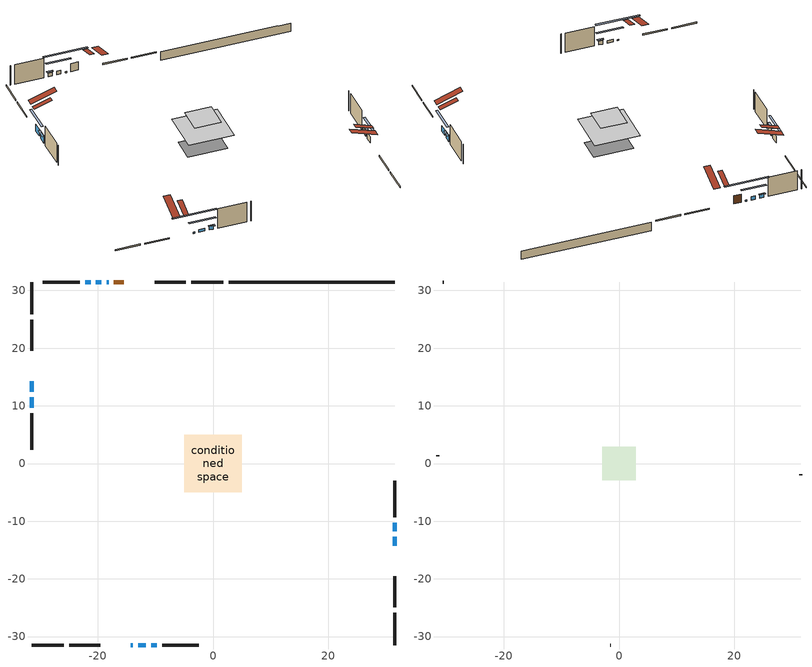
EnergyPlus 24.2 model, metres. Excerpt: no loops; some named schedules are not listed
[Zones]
conditioned space
 floor adiabatic (AdiabaticFloorConstruction): -5.01,-5.01 -5.01,5.01 5.01,5.01 5.01,-5.01 z3.12
 floor foundation (Slab1 construction): -4.39,-2.79 -4.39,2.79 4.39,2.79 4.39,-2.79 z-1.45
 wall outside (RimJoist1 construction): 1.78,31.46 -3.8,31.46 / -31.46,-31.46 -25.88,-31.46 / -31.46,31.46 -31.46,25.88 / 31.46,-31.46 31.46,-25.88 z0.68:0.98
 wall outside (RimJoist2 construction): -4.73,31.46 -10.12,31.46 / -24.95,-31.46 -19.56,-31.46 / -31.46,24.95 -31.46,19.56 / 31.46,-24.95 31.46,-19.56 z0.68:0.98
 wall outside (AdiabaticWallConstruction 1): -15.46,31.46 -17.16,31.46 z0.68:2.71
 wall outside (AdiabaticWallConstruction): 31.46,-14.23 31.46,-12.7 / 31.46,-11.78 31.46,-10.25 z0.68:2.1; -18.09,31.46 -18.42,31.46 / -14.23,-31.46 -13.9,-31.46 z0.68:0.99; -19.35,31.46 -20.3,31.46 / -21.23,31.46 -22.18,31.46 / -10.7,-31.46 -9.74,-31.46 z0.68:1.57; -12.97,-31.46 -11.62,-31.46 z0.68:1.31; -31.46,14.23 -31.46,12.4 / -31.46,11.47 -31.46,9.65 z0.68:2.39
 wall outside (Wall1 construction): -23.11,31.46 -29.48,31.46 / -8.82,-31.46 -2.44,-31.46 / -31.46,8.72 -31.46,2.34 / 31.46,-9.33 31.46,-2.95 z0.68:5.56
 wall foundation (FoundationWall1 construction): 2.71,31.46,-1.45 2.71,31.46,0.68 28.59,31.46,0.68 28.59,31.46,0.61 31.46,31.46,0.61 31.46,31.46,-1.45
 window (WindowConstruction): 31.46,-14.23 31.46,-12.71 z0.68:2.1
 window (WindowConstruction 8): -18.09,31.46 -18.42,31.46 z0.68:0.98
 window (WindowConstruction 9): -14.23,-31.46 -13.9,-31.46 z0.68:0.98
 window (WindowConstruction 1): -19.35,31.46 -20.3,31.46 z0.68:1.57
 window (WindowConstruction 2): -12.97,-31.46 -11.62,-31.46 z0.68:1.31
 window (WindowConstruction 3): -31.46,14.23 -31.46,12.4 z0.68:2.39
 window (WindowConstruction 4): 31.46,-11.78 31.46,-10.26 z0.68:2.1
 window (WindowConstruction 5): -21.23,31.46 -22.18,31.46 z0.68:1.57
 window (WindowConstruction 6): -10.7,-31.46 -9.74,-31.46 z0.68:1.57
 window (WindowConstruction 7): -31.46,11.47 -31.46,9.65 z0.68:2.39
 door (Door): -15.46,31.46 -17.16,31.46 z0.68:2.71
 ceiling adiabatic (AdiabaticFloorConstruction): 5.01,-5.01 5.01,5.01 -5.01,5.01 -5.01,-5.01 z3.12
 roof outside (Roof2 construction): -14.53,31.46,5.56 -14.53,27.5,6.88 -13.48,27.5,6.88 -13.48,31.46,5.56; -15.16,-31.46,5.56 -15.16,-27.5,6.88 -16.2,-27.5,6.88 -16.2,-31.46,5.56; -31.46,15.16,5.56 -27.5,15.16,6.88 -27.5,16.2,6.88 -31.46,16.2,5.56; 31.46,-15.16,5.56 27.5,-15.16,6.88 27.5,-16.2,6.88 31.46,-16.2,5.56
attic - vented
 floor to conditioned space (Floor1 construction Reversed): -2.93,-2.93 -2.93,2.93 2.93,2.93 2.93,-2.93 z5.56
 wall outside (Wall4 construction): -30.41,31.46 -30.53,31.46 / -1.51,-31.46 -1.39,-31.46 / -31.46,1.41 -31.46,1.29 / 31.46,-2.02 31.46,-1.9 z0.68:5.56
 roof outside (Roof1 construction): -12.55,31.46,5.56 -12.55,25.75,7.46 -11.05,25.75,7.46 -11.05,31.46,5.56; -17.13,-31.46,5.56 -17.13,-25.75,7.46 -18.63,-25.75,7.46 -18.63,-31.46,5.56; -31.46,17.13,5.56 -25.75,17.13,7.46 -25.75,18.63,7.46 -31.46,18.63,5.56; 31.46,-17.13,5.56 25.75,-17.13,7.46 25.75,-18.63,7.46 31.46,-18.63,5.56
shading: 31.46,-10.38 31.46,-16.55 31.88,-16.55 31.88,-10.38 z4.43; -23.19,31.46 -13.32,31.46 -13.32,31.88 -23.19,31.88 z5.75; -9.13,-31.46 -19,-31.46 -19,-31.88 -9.13,-31.88 z5.75; -22.63,31.46 -17.02,31.46 -17.02,31.88 -22.63,31.88 z3.9; -9.3,-31.46 -15.3,-31.46 -15.3,-31.88 -9.3,-31.88 z3.64; -31.46,10.07 -31.46,16.55 -31.88,16.55 -31.88,10.07 z4.72; 31.46,-10.05 31.46,-11.98 31.88,-11.98 31.88,-10.05 z2.3; -22.38,31.46 -21.03,31.46 -21.03,31.88 -22.38,31.88 z1.77; -9.54,-31.46 -10.9,-31.46 -10.9,-31.88 -9.54,-31.88 z1.77; -31.46,9.44 -31.46,11.67 -31.88,11.67 -31.88,9.44 z2.59
[Building]
Building 1: Terrain=Suburbs
[Site:Location]
Winnipeg Intl AP_MB: Latitude {deg}=49.91; Longitude {deg}=-97.24; Time Zone {hr}=-6; Elevation {m}=239; Keep Site Location Information=Yes
[Site:GroundTemperature:Shallow]
-2.46526, -5.11642, -5.32873, -4.07063, 0.979979, 6.00706, 10.3653, 13.1261, 13.3606, 11.1152, 6.8681, 1.99523
[Site:WaterMainsTemperature]
Calculation Method=Schedule; Temperature Schedule=mains temperature schedule
[Material] Roughness=Rough; Thermal Absorptance=0.9
Name | Thickness {m} | Conductivity {W/m-K} | Density {kg/m3} | Specific Heat {J/kg-K} | Solar Absorptance | Visible Absorptance
asphalt or fiberglass shingles | 0.00635 | 0.162714 | 1121.4 | 1465.45 | 0.84 | 0.84
ceiling loosefill ins | 0.254 | 0.0480833 | 16.02 | 1046.75 | 0.7 | 0.7
ceiling stud and cavity | 0.1397 | 0.140918 | 65.682 | 1177.47 | 0.7 | 0.7
concrete 4.0 in. | 0.1016 | 1.803125 | 2242.8 | 837.4 | 0.7 | 0.7
concrete 8.0 in. | 0.2032 | 1.803125 | 2242.8 | 837.4 | 0.7 | 0.7
door material | 0.04445 | 0.188738 | 512.64 | 1214.23 | 0.7 | 0.7
exterior vertical ins | 0.0454343 | 0.029427 | 32.04 | 1214.23 | 0.7 | 0.7
floor covering | 0.0127 | 0.0433444 | 54.468 | 1339.84 | 0.6 | 0.6
floor rigid ins; wall rigid ins | 0.512978 | 0.029427 | 32.04 | 1214.23 | 0.7 | 0.7
floor stud and cavity | 0.1397 | 1.75129 | 37.0049 | 1207.88 | 0.7 | 0.7
furniture material conditioned space 1 | 0.1524 | 0.115458 | 640.8 | 1214.23 | 0.6 | 0.6
gypsum board | 0.0127 | 0.160291 | 801 | 837.4 | 0.6 | 0.6
gypsum board 1 | 0.0127 | 0.160291 | 801 | 837.4 | 0.7 | 0.7
osb sheathing 0.5 in. | 0.0127 | 0.115458 | 512.64 | 1214.23 | 0.7 | 0.7
osb sheathing 0.75 in. | 0.01905 | 0.115458 | 512.64 | 1214.23 | 0.7 | 0.7
osb sheathing 2.0 in. | 0.0508 | 0.115458 | 512.64 | 1214.23 | 0.7 | 0.7
rim joist stud and cavity | 0.0508 | 0.0451784 | 125.044 | 1163.47 | 0.6 | 0.6
rim joist stud and cavity 1 | 0.0508 | 0.029095 | 125.044 | 1163.47 | 0.6 | 0.6
roof rigid ins | 0.103632 | 0.029427 | 32.04 | 1214.23 | 0.7 | 0.7
roof stud and cavity | 0.2032 | 0.160549 | 78.34581 | 1123.46 | 0.7 | 0.7
wall stud and cavity | 0.1397 | 0.370754 | 139.0536 | 1170.24 | 0.7 | 0.7
wall stud and cavity 1 | 0.0889 | 6.1454 | 50.32683 | 1063.81 | 0.6 | 0.6
wall stud and cavity 2 | 0.0889 | 0.380278 | 52.3479 | 1209.89 | 0.7 | 0.7
wall stud and cavity 3 | 0.0889 | 0.391764 | 83.0341 | 1211.67 | 0.7 | 0.7
wood siding | 0.0254 | 0.102417 | 544.68 | 1172.36 | 0.4 | 0.4
wood siding 1 | 0.00254 | 0.102417 | 544.68 | 1172.36 | 0.4 | 0.4
wood siding 2; wood siding 3; wood siding 4 | 0.0254 | 0.102417 | 544.68 | 1172.36 | 0.7 | 0.7
[WindowMaterial:SimpleGlazingSystem]
Name | U-Factor {W/m2-K} | Solar Heat Gain Coefficient
WindowMaterial | 2.78563 | 0.68
WindowMaterial 1 | 2.76916 | 0.64
WindowMaterial 2 | 4.36695 | 0.64
WindowMaterial 3 | 3.29721 | 0.69
WindowMaterial 4 | 3.17343 | 0.68
WindowMaterial 5 | 3.128578 | 0.64
WindowMaterial 6 | 4.28235 | 0.68
WindowMaterial 7 | 2.909975 | 0.43
[Construction]
AdiabaticFloorConstruction: floor stud and cavity, floor rigid ins, osb sheathing 0.75 in., floor covering
AdiabaticWallConstruction: wood siding 3, wall rigid ins, wall stud and cavity 2, gypsum board
AdiabaticWallConstruction 1: wood siding 4, wall rigid ins, wall stud and cavity 2, gypsum board
Door: door material
Floor1 construction Reversed: gypsum board, ceiling stud and cavity, ceiling loosefill ins
FoundationWall1 construction: concrete 8.0 in., gypsum board 1
furniture construction conditioned space 1: furniture material conditioned space 1
PartitionWallConstruction: gypsum board, wall stud and cavity 3, gypsum board
RimJoist1 construction: wood siding 2, osb sheathing 2.0 in., rim joist stud and cavity
RimJoist2 construction: wood siding 2, osb sheathing 2.0 in., rim joist stud and cavity 1
Roof1 construction: asphalt or fiberglass shingles
Roof2 construction: asphalt or fiberglass shingles, roof rigid ins, osb sheathing 0.75 in., roof stud and cavity, gypsum board
Slab1 construction: concrete 4.0 in.
Wall1 construction: wood siding, osb sheathing 0.5 in., wall stud and cavity, gypsum board
Wall4 construction: wood siding 1, wall stud and cavity 1
WindowConstruction: WindowMaterial
WindowConstruction 1: WindowMaterial 1
WindowConstruction 2: WindowMaterial 2
WindowConstruction 3; WindowConstruction 7: WindowMaterial 3
WindowConstruction 4: WindowMaterial 4
WindowConstruction 5: WindowMaterial 5
WindowConstruction 6: WindowMaterial 6
WindowConstruction 8; WindowConstruction 9: WindowMaterial 7
[Zone] Multiplier=1; Part of Total Floor Area=Yes
Name | Volume {m3}
attic - vented | 10.6198
conditioned space | 374.3
[Space]
Name | Zone | Volume {m3}
attic - vented 1 | attic - vented | 10.6198
conditioned space 1 | conditioned space | 374.3
[ZoneInfiltration:EffectiveLeakageArea]
infil attic - vented 1: Zone or Space=attic - vented 1; Schedule=Always On Discrete; Effective Air Leakage Area {cm2}=1145.67; Stack Coefficient=0.000471483; Wind Coefficient=1.46708e-05
[ZoneMixing]
whole house fan mix: Zone or Space=attic - vented; Schedule=Always On Continuous; Design Flow Rate Calculation Method=Flow/Zone; Design Flow Rate {m3/s}=0; Source Zone or Space=conditioned space
[SurfaceProperty:ExposedFoundationPerimeter]
Slab1: Exposed Perimeter Calculation Method=TotalExposedPerimeter; Total Exposed Perimeter {m}=28.754
[InternalMass] Zone or ZoneList=conditioned space; Space or SpaceList=conditioned space 1
Name | Construction | Surface Area {m2}
furniture mass conditioned space 1 | furniture construction conditioned space 1 | 59.884
partition wall mass | PartitionWallConstruction | 149.71
[Lights]
interior lighting: Zone or ZoneList or Space or SpaceList=conditioned space 1; Schedule=interior lighting schedule; Design Level Calculation Method=LightingLevel; Lighting Level {W}=343.2; Return Air Fraction=0; Fraction Radiant=0.6; Fraction Visible=0.2; Fraction Replaceable=1
[People]
occupants: Zone or ZoneList or Space or SpaceList=conditioned space 1; Number of People Schedule=occupants schedule; Number of People Calculation Method=People; Number of People=3; Fraction Radiant=0.314171; Sensible Heat Fraction=0.56303; Activity Level Schedule=occupants activity schedule; Carbon Dioxide Generation Rate {m3/s-W}=0; Enable ASHRAE 55 Comfort Warnings=No; Mean Radiant Temperature Calculation Type=EnclosureAveraged
[ElectricEquipment] Zone or ZoneList or Space or SpaceList=conditioned space 1; Design Level Calculation Method=EquipmentLevel
Name | Schedule | Design Level {W} | Fraction Latent | Fraction Radiant | Fraction Lost
clothes dryer | clothes dryer schedule | 140.772 | 0.015 | 0.081 | 0.85
clothes washer | clothes washer schedule | 32.1985 | 0.03 | 0.162 | 0.7
cooking range | cooking range schedule | 215.147 | 0.08 | 0.432 | 0.2
dishwasher | dishwasher schedule | 66.8632 | 0.3 | 0.18 | 0.4
fridge | fridge schedule | 72.9452 | 0 | 0.6 | 0
mech vent house fan | mech vent house fan schedule | 10 | 0 | 0 | 1
mech vent house fan cfis | mech vent house fan cfis schedule | 0 | 0 | 0 | 0
misc plug loads | misc plug loads schedule | 494.7 | 0.045 | 0.513 | 0.1
whole house fan | Always On Discrete | 0 | 0 | 0 | 1
[OtherEquipment] Zone or ZoneList or Space or SpaceList=conditioned space 1; Design Level Calculation Method=EquipmentLevel
Name | Fuel Type | Schedule | Design Level {W} | Fraction Latent | Fraction Radiant | Fraction Lost
clothes dryer 1 | Electricity | clothes dryer schedule | 0 | 0.015 | 0.081 | 0.85
cooking range 1 | Electricity | cooking range schedule | 0 | 0.08 | 0.432 | 0.2
general water use latent | None | general water use schedule | 62.594 | 1 | 0 | 0
general water use sensible | None | general water use schedule | -61.6891 | 0 | 0.6 | 0
mech vent house fan latent load | None | Always On Discrete | 0 | 1 | 0 | 0
mech vent house fan sensible load | None | Always On Discrete | 0 | 0 | 0 | 0
water heater energy adjustment1 | NaturalGas | Always On Discrete | 0.01 | 0 | 0 | 1
[ZoneInfiltration:DesignFlowRate] Zone or ZoneList or Space or SpaceList=conditioned space 1; Schedule=Always On Discrete; Design Flow Rate Calculation Method=Flow/Zone; Design Flow Rate {m3/s}=0
infil flow; natural vent flow; whole house fan flow
[AvailabilityManager:Scheduled]
furnace airloop Availability Manager: Schedule=Always On Discrete
[Foundation:Kiva]
Foundation Kiva 1: Initial Indoor Air Temperature {C}=21; Wall Height Above Grade {m}=0.680009; Wall Depth Below Slab {m}=0.2032; Custom Block Material Name 1=exterior vertical ins; Custom Block Depth 1 {m}=2.13; Custom Block X Position 1 {m}=0.2159; Custom Block Z Position 1 {m}=0
[Foundation:Kiva:Settings]
Soil Conductivity {W/m-K}=0.849921; Soil Density {kg/m3}=1842.3; Soil Specific Heat {J/kg-K}=418.7; Ground Solar Absorptivity=0.9; Ground Thermal Absorptivity=0.9; Ground Surface Roughness {m}=0.03; Far-Field Width {m}=40; Deep-Ground Boundary Condition=ZeroFlux; Deep-Ground Depth {m}=40; Minimum Cell Dimension {m}=0.2; Maximum Cell Growth Coefficient=3; Simulation Timestep=Timestep
[Exterior:Lights]
exterior lighting: Schedule=exterior lighting schedule; Design Level {W}=75.6
[EnergyManagementSystem:GlobalVariable]
furnace_airloop_Fan_RTF
infil_program_Qfan
infil_program_Qinf
natural_vent_program_Qnv
natural_vent_program_Qwhf
[EnergyManagementSystem:Sensor]
Name | Output:Variable or Output:Meter Index Key | Output:Variable or Output:Meter
airflow_gain | infil flow | Infiltration Sensible Heat Gain Energy
airflow_gain_1 | natural vent flow | Infiltration Sensible Heat Gain Energy
airflow_gain_2 | whole house fan flow | Infiltration Sensible Heat Gain Energy
airflow_loss | infil flow | Infiltration Sensible Heat Loss Energy
airflow_loss_1 | natural vent flow | Infiltration Sensible Heat Loss Energy
airflow_loss_2 | whole house fan flow | Infiltration Sensible Heat Loss Energy
clg_load_cond |  | Cooling:EnergyTransfer:Zone:CONDITIONED SPACE
clg_sp_s; clg_sp_s_1 | cooling setpoint | Schedule Value
clothes_dryer_exhaust_0_sch_s | clothes dryer exhaust 0 schedule | Schedule Value
cool_season | cooling season schedule | Schedule Value
htg_load_cond |  | Heating:EnergyTransfer:Zone:CONDITIONED SPACE
htg_sp_s; htg_sp_s_1 | heating setpoint | Schedule Value
ig_ee_conv | clothes dryer | Electric Equipment Convective Heating Energy
ig_ee_conv_2 | cooking range | Electric Equipment Convective Heating Energy
ig_ee_conv_4 | fridge | Electric Equipment Convective Heating Energy
ig_ee_conv_5 | misc plug loads | Electric Equipment Convective Heating Energy
ig_ee_conv_6 | whole house fan | Electric Equipment Convective Heating Energy
ig_ee_rad | clothes dryer | Electric Equipment Radiant Heating Energy
ig_ee_rad_2 | cooking range | Electric Equipment Radiant Heating Energy
ig_ee_rad_4 | fridge | Electric Equipment Radiant Heating Energy
ig_ee_rad_5 | misc plug loads | Electric Equipment Radiant Heating Energy
ig_ee_rad_6 | whole house fan | Electric Equipment Radiant Heating Energy
ig_lgt_conv | interior lighting | Lights Convective Heating Energy
ig_lgt_rad | interior lighting | Lights Radiant Heating Energy
ig_lgt_vis | interior lighting | Lights Visible Radiation Heating Energy
ig_oe_conv | clothes dryer 1 | Other Equipment Convective Heating Energy
ig_oe_conv_1 | cooking range 1 | Other Equipment Convective Heating Energy
ig_oe_conv_2 | general water use latent | Other Equipment Convective Heating Energy
ig_oe_conv_3 | general water use sensible | Other Equipment Convective Heating Energy
ig_oe_conv_4 | water heater energy adjustment1 | Other Equipment Convective Heating Energy
ig_oe_rad | clothes dryer 1 | Other Equipment Radiant Heating Energy
ig_oe_rad_1 | cooking range 1 | Other Equipment Radiant Heating Energy
ig_oe_rad_2 | general water use latent | Other Equipment Radiant Heating Energy
ig_oe_rad_3 | general water use sensible | Other Equipment Radiant Heating Energy
ig_oe_rad_4 | water heater energy adjustment1 | Other Equipment Radiant Heating Energy
ig_ppl_conv | occupants | People Convective Heating Energy
ig_ppl_rad | occupants | People Radiant Heating Energy
im_conv | furniture mass conditioned space 1 | Surface Inside Face Convection Heat Gain Energy
im_conv_1 | partition wall mass | Surface Inside Face Convection Heat Gain Energy
im_ig | furniture mass conditioned space 1 | Surface Inside Face Internal Gains Radiation Heat Gain Energy
im_ig_1 | partition wall mass | Surface Inside Face Internal Gains Radiation Heat Gain Energy
im_lgt | furniture mass conditioned space 1 | Surface Inside Face Lights Radiation Heat Gain Energy
im_lgt_1 | partition wall mass | Surface Inside Face Lights Radiation Heat Gain Energy
im_sol | furniture mass conditioned space 1 | Surface Inside Face Solar Radiation Heat Gain Energy
im_sol_1 | partition wall mass | Surface Inside Face Solar Radiation Heat Gain Energy
im_surf | furniture mass conditioned space 1 | Surface Inside Face Net Surface Thermal Radiation Heat Gain Energy
im_surf_1 | partition wall mass | Surface Inside Face Net Surface Thermal Radiation Heat Gain Energy
mv_conv | mech vent house fan | Electric Equipment Convective Heating Energy
mv_conv_1 | mech vent house fan cfis | Electric Equipment Convective Heating Energy
mv_conv_2 | mech vent house fan latent load | Other Equipment Convective Heating Energy
mv_conv_3 | mech vent house fan sensible load | Other Equipment Convective Heating Energy
mv_rad | mech vent house fan | Electric Equipment Radiant Heating Energy
mv_rad_1 | mech vent house fan cfis | Electric Equipment Radiant Heating Energy
mv_rad_2 | mech vent house fan latent load | Other Equipment Radiant Heating Energy
mv_rad_3 | mech vent house fan sensible load | Other Equipment Radiant Heating Energy
natural_vent_s | natural vent schedule | Schedule Value
out_pb_s |  | Site Outdoor Air Barometric Pressure
out_wt_s |  | Site Outdoor Air Humidity Ratio
site_vw_s |  | Site Wind Speed
ss_back_out | Window1 | Surface Window Shortwave from Zone Back Out Window Heat Transfer Rate
ss_back_out_1 | Window10 | Surface Window Shortwave from Zone Back Out Window Heat Transfer Rate
ss_back_out_2 | Window11 | Surface Window Shortwave from Zone Back Out Window Heat Transfer Rate
ss_back_out_3 | Window2 | Surface Window Shortwave from Zone Back Out Window Heat Transfer Rate
ss_back_out_4 | Window3 | Surface Window Shortwave from Zone Back Out Window Heat Transfer Rate
ss_back_out_5 | Window5 | Surface Window Shortwave from Zone Back Out Window Heat Transfer Rate
ss_back_out_6 | Window6 | Surface Window Shortwave from Zone Back Out Window Heat Transfer Rate
ss_back_out_7 | Window7 | Surface Window Shortwave from Zone Back Out Window Heat Transfer Rate
ss_back_out_8 | Window8 | Surface Window Shortwave from Zone Back Out Window Heat Transfer Rate
ss_back_out_9 | Window9 | Surface Window Shortwave from Zone Back Out Window Heat Transfer Rate
ss_conv | Door1 | Surface Inside Face Convection Heat Gain Energy
ss_conv_1 | Window1 | Surface Inside Face Convection Heat Gain Energy
ss_conv_10 | Window9 | Surface Inside Face Convection Heat Gain Energy
ss_conv_2 | Window10 | Surface Inside Face Convection Heat Gain Energy
ss_conv_3 | Window11 | Surface Inside Face Convection Heat Gain Energy
ss_conv_4 | Window2 | Surface Inside Face Convection Heat Gain Energy
ss_conv_5 | Window3 | Surface Inside Face Convection Heat Gain Energy
ss_conv_6 | Window5 | Surface Inside Face Convection Heat Gain Energy
ss_conv_7 | Window6 | Surface Inside Face Convection Heat Gain Energy
ss_conv_8 | Window7 | Surface Inside Face Convection Heat Gain Energy
ss_conv_9 | Window8 | Surface Inside Face Convection Heat Gain Energy
ss_ig | Door1 | Surface Inside Face Internal Gains Radiation Heat Gain Energy
ss_ig_1 | Window1 | Surface Inside Face Internal Gains Radiation Heat Gain Energy
ss_ig_10 | Window9 | Surface Inside Face Internal Gains Radiation Heat Gain Energy
ss_ig_2 | Window10 | Surface Inside Face Internal Gains Radiation Heat Gain Energy
ss_ig_3 | Window11 | Surface Inside Face Internal Gains Radiation Heat Gain Energy
ss_ig_4 | Window2 | Surface Inside Face Internal Gains Radiation Heat Gain Energy
ss_ig_5 | Window3 | Surface Inside Face Internal Gains Radiation Heat Gain Energy
ss_ig_6 | Window5 | Surface Inside Face Internal Gains Radiation Heat Gain Energy
ss_ig_7 | Window6 | Surface Inside Face Internal Gains Radiation Heat Gain Energy
ss_ig_8 | Window7 | Surface Inside Face Internal Gains Radiation Heat Gain Energy
ss_ig_9 | Window8 | Surface Inside Face Internal Gains Radiation Heat Gain Energy
ss_lgt | Door1 | Surface Inside Face Lights Radiation Heat Gain Energy
ss_sol | Door1 | Surface Inside Face Solar Radiation Heat Gain Energy
ss_surf | Door1 | Surface Inside Face Net Surface Thermal Radiation Heat Gain Energy
ss_surf_1 | Window1 | Surface Inside Face Net Surface Thermal Radiation Heat Gain Energy
ss_surf_10 | Window9 | Surface Inside Face Net Surface Thermal Radiation Heat Gain Energy
ss_surf_2 | Window10 | Surface Inside Face Net Surface Thermal Radiation Heat Gain Energy
ss_surf_3 | Window11 | Surface Inside Face Net Surface Thermal Radiation Heat Gain Energy
ss_surf_4 | Window2 | Surface Inside Face Net Surface Thermal Radiation Heat Gain Energy
ss_surf_5 | Window3 | Surface Inside Face Net Surface Thermal Radiation Heat Gain Energy
ss_surf_6 | Window5 | Surface Inside Face Net Surface Thermal Radiation Heat Gain Energy
ss_surf_7 | Window6 | Surface Inside Face Net Surface Thermal Radiation Heat Gain Energy
ss_surf_8 | Window7 | Surface Inside Face Net Surface Thermal Radiation Heat Gain Energy
ss_surf_9 | Window8 | Surface Inside Face Net Surface Thermal Radiation Heat Gain Energy
ss_trans_in | Window1 | Surface Window Transmitted Solar Radiation Rate
ss_trans_in_1 | Window10 | Surface Window Transmitted Solar Radiation Rate
ss_trans_in_2 | Window11 | Surface Window Transmitted Solar Radiation Rate
ss_trans_in_3 | Window2 | Surface Window Transmitted Solar Radiation Rate
ss_trans_in_4 | Window3 | Surface Window Transmitted Solar Radiation Rate
ss_trans_in_5 | Window5 | Surface Window Transmitted Solar Radiation Rate
ss_trans_in_6 | Window6 | Surface Window Transmitted Solar Radiation Rate
ss_trans_in_7 | Window7 | Surface Window Transmitted Solar Radiation Rate
ss_trans_in_8 | Window8 | Surface Window Transmitted Solar Radiation Rate
ss_trans_in_9 | Window9 | Surface Window Transmitted Solar Radiation Rate
ss_trans_out | Window1 | Surface Inside Face Initial Transmitted Diffuse Transmitted Out Window Solar Radiation Rate
ss_trans_out_1 | Window10 | Surface Inside Face Initial Transmitted Diffuse Transmitted Out Window Solar Radiation Rate
ss_trans_out_2 | Window11 | Surface Inside Face Initial Transmitted Diffuse Transmitted Out Window Solar Radiation Rate
ss_trans_out_3 | Window2 | Surface Inside Face Initial Transmitted Diffuse Transmitted Out Window Solar Radiation Rate
ss_trans_out_4 | Window3 | Surface Inside Face Initial Transmitted Diffuse Transmitted Out Window Solar Radiation Rate
ss_trans_out_5 | Window5 | Surface Inside Face Initial Transmitted Diffuse Transmitted Out Window Solar Radiation Rate
ss_trans_out_6 | Window6 | Surface Inside Face Initial Transmitted Diffuse Transmitted Out Window Solar Radiation Rate
ss_trans_out_7 | Window7 | Surface Inside Face Initial Transmitted Diffuse Transmitted Out Window Solar Radiation Rate
ss_trans_out_8 | Window8 | Surface Inside Face Initial Transmitted Diffuse Transmitted Out Window Solar Radiation Rate
ss_trans_out_9 | Window9 | Surface Inside Face Initial Transmitted Diffuse Transmitted Out Window Solar Radiation Rate
s_conv | Floor1 | Surface Inside Face Convection Heat Gain Energy
s_conv_1 | FoundationWall1 | Surface Inside Face Convection Heat Gain Energy
s_conv_10 | RimJoist2:270 | Surface Inside Face Convection Heat Gain Energy
s_conv_11 | RimJoist2:90 | Surface Inside Face Convection Heat Gain Energy
s_conv_12 | Roof2:0 | Surface Inside Face Convection Heat Gain Energy
s_conv_13 | Roof2:180 | Surface Inside Face Convection Heat Gain Energy
s_conv_14 | Roof2:270 | Surface Inside Face Convection Heat Gain Energy
s_conv_15 | Roof2:90 | Surface Inside Face Convection Heat Gain Energy
s_conv_16 | Slab1 | Surface Inside Face Convection Heat Gain Energy
s_conv_17 | Wall1:0 | Surface Inside Face Convection Heat Gain Energy
s_conv_18 | Wall1:180 | Surface Inside Face Convection Heat Gain Energy
s_conv_19 | Wall1:270 | Surface Inside Face Convection Heat Gain Energy
s_conv_2 | inferred conditioned ceiling | Surface Inside Face Convection Heat Gain Energy
s_conv_20 | Wall1:90 | Surface Inside Face Convection Heat Gain Energy
s_conv_3 | inferred conditioned floor | Surface Inside Face Convection Heat Gain Energy
s_conv_4 | RimJoist1:0 | Surface Inside Face Convection Heat Gain Energy
s_conv_5 | RimJoist1:180 | Surface Inside Face Convection Heat Gain Energy
s_conv_6 | RimJoist1:270 | Surface Inside Face Convection Heat Gain Energy
s_conv_7 | RimJoist1:90 | Surface Inside Face Convection Heat Gain Energy
s_conv_8 | RimJoist2:0 | Surface Inside Face Convection Heat Gain Energy
s_conv_9 | RimJoist2:180 | Surface Inside Face Convection Heat Gain Energy
s_ig | Floor1 | Surface Inside Face Internal Gains Radiation Heat Gain Energy
s_ig_1 | FoundationWall1 | Surface Inside Face Internal Gains Radiation Heat Gain Energy
s_ig_10 | RimJoist2:270 | Surface Inside Face Internal Gains Radiation Heat Gain Energy
s_ig_11 | RimJoist2:90 | Surface Inside Face Internal Gains Radiation Heat Gain Energy
s_ig_12 | Roof2:0 | Surface Inside Face Internal Gains Radiation Heat Gain Energy
